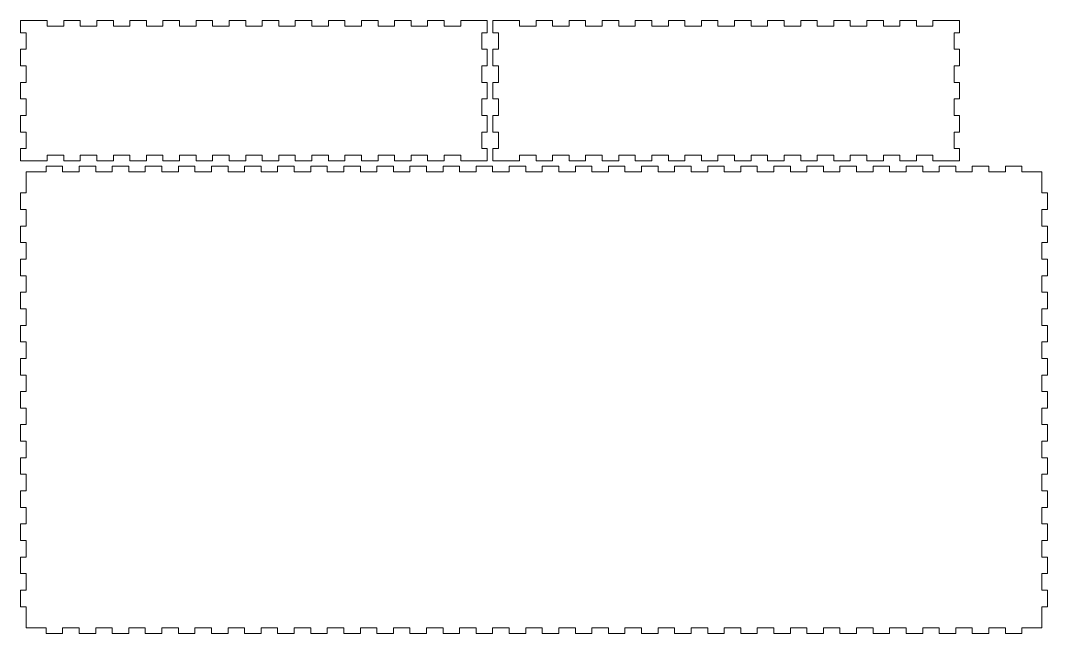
# Model space of a CAD drawing. Extents: x 0 to 44.1, y 0 to 16.2.
# Drawn here: x 22.12 to 44.12, y 0 to 13.12 of the extents above; entities that cross this region are included whole.
import ezdxf

# ---------------------------------------------------------------- set-up
doc = ezdxf.new("R2010")
doc.units = 0
doc.layers.get('0').update_dxf_attribs({"lineweight": 0})

msp = doc.modelspace()

# ---------------------------------------------------------------- linework, layer by layer
for p, q in [((22.236, 13.118), (22.118, 13.118)), ((22.118, 13.118), (22.118, 13)), ((22.118, 13), (22.118, 12.858)), ((22.689, 13.118), (22.236, 13.118)), ((22.689, 13), (22.689, 13.118)), ((23.043, 13), (22.689, 13)), ((23.398, 13.118), (23.043, 13.118)), ((23.043, 13.118), (23.043, 13)), ((23.398, 13), (23.398, 13.118)), ((23.752, 13), (23.398, 13)), ((24.106, 13.118), (23.752, 13.118)), ((23.752, 13.118), (23.752, 13)), ((24.106, 13), (24.106, 13.118)), ((24.461, 13), (24.106, 13)), ((24.815, 13.118), (24.461, 13.118)), ((24.461, 13.118), (24.461, 13)), ((24.815, 13), (24.815, 13.118)), ((25.169, 13), (24.815, 13)), ((25.524, 13.118), (25.169, 13.118)), ((25.169, 13.118), (25.169, 13)), ((25.524, 13), (25.524, 13.118)), ((25.878, 13), (25.524, 13)), ((26.232, 13.118), (25.878, 13.118)), ((25.878, 13.118), (25.878, 13)), ((26.232, 13), (26.232, 13.118)), ((26.587, 13), (26.232, 13)), ((26.941, 13.118), (26.587, 13.118)), ((26.587, 13.118), (26.587, 13)), ((26.941, 13), (26.941, 13.118)), ((27.295, 13), (26.941, 13)), ((27.65, 13.118), (27.295, 13.118)), ((27.295, 13.118), (27.295, 13)), ((27.65, 13), (27.65, 13.118)), ((28.004, 13), (27.65, 13)), ((28.358, 13.118), (28.004, 13.118)), ((28.004, 13.118), (28.004, 13)), ((28.358, 13), (28.358, 13.118)), ((28.713, 13), (28.358, 13)), ((29.067, 13.118), (28.713, 13.118)), ((28.713, 13.118), (28.713, 13)), ((29.067, 13), (29.067, 13.118)), ((29.421, 13), (29.067, 13)), ((29.776, 13.118), (29.421, 13.118)), ((29.421, 13.118), (29.421, 13)), ((29.776, 13), (29.776, 13.118)), ((30.13, 13), (29.776, 13)), ((30.484, 13.118), (30.13, 13.118)), ((30.13, 13.118), (30.13, 13)), ((30.484, 13), (30.484, 13.118)), ((30.839, 13), (30.484, 13)), ((31.193, 13.118), (30.839, 13.118)), ((30.839, 13.118), (30.839, 13)), ((31.193, 13), (31.193, 13.118)), ((31.547, 13), (31.193, 13)), ((32, 13.118), (31.547, 13.118)), ((31.547, 13.118), (31.547, 13)), ((32.118, 13.118), (32, 13.118)), ((32.118, 13), (32.118, 13.118)), ((32.118, 12.858), (32.118, 13)), ((32.354, 13.118), (32.236, 13.118)), ((32.236, 13.118), (32.236, 13)), ((32.236, 13), (32.236, 12.858)), ((32.807, 13.118), (32.354, 13.118)), ((32.807, 13), (32.807, 13.118)), ((33.161, 13), (32.807, 13)), ((33.516, 13.118), (33.161, 13.118)), ((33.161, 13.118), (33.161, 13)), ((33.516, 13), (33.516, 13.118)), ((33.87, 13), (33.516, 13)), ((34.224, 13.118), (33.87, 13.118)), ((33.87, 13.118), (33.87, 13)), ((34.224, 13), (34.224, 13.118)), ((34.579, 13), (34.224, 13)), ((34.933, 13.118), (34.579, 13.118)), ((34.579, 13.118), (34.579, 13)), ((34.933, 13), (34.933, 13.118)), ((35.287, 13), (34.933, 13)), ((35.642, 13.118), (35.287, 13.118)), ((35.287, 13.118), (35.287, 13)), ((35.642, 13), (35.642, 13.118)), ((35.996, 13), (35.642, 13)), ((36.35, 13.118), (35.996, 13.118)), ((35.996, 13.118), (35.996, 13)), ((36.35, 13), (36.35, 13.118)), ((36.705, 13), (36.35, 13)), ((37.059, 13.118), (36.705, 13.118)), ((36.705, 13.118), (36.705, 13)), ((37.059, 13), (37.059, 13.118)), ((37.413, 13), (37.059, 13)), ((37.768, 13.118), (37.413, 13.118)), ((37.413, 13.118), (37.413, 13)), ((37.768, 13), (37.768, 13.118)), ((38.122, 13), (37.768, 13)), ((38.476, 13.118), (38.122, 13.118)), ((38.122, 13.118), (38.122, 13)), ((38.476, 13), (38.476, 13.118)), ((38.831, 13), (38.476, 13)), ((39.185, 13.118), (38.831, 13.118)), ((38.831, 13.118), (38.831, 13)), ((39.185, 13), (39.185, 13.118)), ((39.539, 13), (39.185, 13)), ((39.894, 13.118), (39.539, 13.118)), ((39.539, 13.118), (39.539, 13)), ((39.894, 13), (39.894, 13.118)), ((40.248, 13), (39.894, 13)), ((40.602, 13.118), (40.248, 13.118)), ((40.248, 13.118), (40.248, 13)), ((40.602, 13), (40.602, 13.118)), ((40.957, 13), (40.602, 13)), ((41.311, 13.118), (40.957, 13.118)), ((40.957, 13.118), (40.957, 13)), ((41.311, 13), (41.311, 13.118)), ((41.665, 13), (41.311, 13)), ((42.118, 13.118), (41.665, 13.118)), ((41.665, 13.118), (41.665, 13)), ((42.236, 13.118), (42.118, 13.118)), ((42.236, 13), (42.236, 13.118)), ((42.236, 12.858), (42.236, 13)), ((22.118, 12.858), (22.236, 12.858)), ((22.236, 12.858), (22.236, 12.504)), ((32, 12.504), (32, 12.858)), ((32, 12.858), (32.118, 12.858)), ((32.236, 12.858), (32.354, 12.858)), ((32.354, 12.858), (32.354, 12.504)), ((42.118, 12.504), (42.118, 12.858)), ((42.118, 12.858), (42.236, 12.858)), ((22.236, 12.504), (22.118, 12.504)), ((22.118, 12.504), (22.118, 12.15)), ((32.118, 12.504), (32, 12.504)), ((32.118, 12.15), (32.118, 12.504)), ((32.354, 12.504), (32.236, 12.504)), ((32.236, 12.504), (32.236, 12.15)), ((42.236, 12.504), (42.118, 12.504)), ((42.236, 12.15), (42.236, 12.504)), ((22.118, 12.15), (22.236, 12.15)), ((22.236, 12.15), (22.236, 11.795)), ((32, 11.795), (32, 12.15)), ((32, 12.15), (32.118, 12.15)), ((32.236, 12.15), (32.354, 12.15)), ((32.354, 12.15), (32.354, 11.795)), ((42.118, 11.795), (42.118, 12.15)), ((42.118, 12.15), (42.236, 12.15)), ((22.236, 11.795), (22.118, 11.795)), ((22.118, 11.795), (22.118, 11.441)), ((32.118, 11.795), (32, 11.795)), ((32.118, 11.441), (32.118, 11.795)), ((32.354, 11.795), (32.236, 11.795)), ((32.236, 11.795), (32.236, 11.441)), ((42.236, 11.795), (42.118, 11.795)), ((42.236, 11.441), (42.236, 11.795)), ((22.118, 11.441), (22.236, 11.441)), ((22.236, 11.441), (22.236, 11.087)), ((32, 11.087), (32, 11.441)), ((32, 11.441), (32.118, 11.441)), ((32.236, 11.441), (32.354, 11.441)), ((32.354, 11.441), (32.354, 11.087)), ((42.118, 11.087), (42.118, 11.441)), ((42.118, 11.441), (42.236, 11.441)), ((22.236, 11.087), (22.118, 11.087)), ((22.118, 11.087), (22.118, 10.732)), ((32.118, 11.087), (32, 11.087)), ((32.118, 10.732), (32.118, 11.087)), ((32.354, 11.087), (32.236, 11.087)), ((32.236, 11.087), (32.236, 10.732)), ((42.236, 11.087), (42.118, 11.087)), ((42.236, 10.732), (42.236, 11.087)), ((22.118, 10.732), (22.236, 10.732)), ((22.236, 10.732), (22.236, 10.378)), ((32, 10.378), (32, 10.732)), ((32, 10.732), (32.118, 10.732)), ((32.236, 10.732), (32.354, 10.732)), ((32.354, 10.732), (32.354, 10.378)), ((42.118, 10.378), (42.118, 10.732)), ((42.118, 10.732), (42.236, 10.732)), ((22.236, 10.378), (22.118, 10.378)), ((22.118, 10.378), (22.118, 10.236)), ((32.118, 10.378), (32, 10.378)), ((32.118, 10.236), (32.118, 10.378)), ((32.354, 10.378), (32.236, 10.378)), ((32.236, 10.378), (32.236, 10.236)), ((42.236, 10.378), (42.118, 10.378)), ((42.236, 10.236), (42.236, 10.378)), ((22.118, 10.236), (22.118, 10.118)), ((22.689, 10.118), (22.689, 10.236)), ((22.689, 10.236), (23.043, 10.236)), ((23.043, 10.236), (23.043, 10.118)), ((23.398, 10.118), (23.398, 10.236)), ((23.398, 10.236), (23.752, 10.236)), ((23.752, 10.236), (23.752, 10.118)), ((24.106, 10.118), (24.106, 10.236)), ((24.106, 10.236), (24.461, 10.236)), ((24.461, 10.236), (24.461, 10.118)), ((24.815, 10.118), (24.815, 10.236)), ((24.815, 10.236), (25.169, 10.236)), ((25.169, 10.236), (25.169, 10.118)), ((25.524, 10.118), (25.524, 10.236)), ((25.524, 10.236), (25.878, 10.236)), ((25.878, 10.236), (25.878, 10.118)), ((26.232, 10.118), (26.232, 10.236)), ((26.232, 10.236), (26.587, 10.236)), ((26.587, 10.236), (26.587, 10.118)), ((26.941, 10.118), (26.941, 10.236)), ((26.941, 10.236), (27.295, 10.236)), ((27.295, 10.236), (27.295, 10.118)), ((27.65, 10.118), (27.65, 10.236)), ((27.65, 10.236), (28.004, 10.236)), ((28.004, 10.236), (28.004, 10.118)), ((28.358, 10.118), (28.358, 10.236)), ((28.358, 10.236), (28.713, 10.236)), ((28.713, 10.236), (28.713, 10.118)), ((29.067, 10.118), (29.067, 10.236)), ((29.067, 10.236), (29.421, 10.236)), ((29.421, 10.236), (29.421, 10.118)), ((29.776, 10.118), (29.776, 10.236)), ((29.776, 10.236), (30.13, 10.236)), ((30.13, 10.236), (30.13, 10.118)), ((30.484, 10.118), (30.484, 10.236)), ((30.484, 10.236), (30.839, 10.236)), ((30.839, 10.236), (30.839, 10.118)), ((31.193, 10.118), (31.193, 10.236)), ((31.193, 10.236), (31.547, 10.236)), ((31.547, 10.236), (31.547, 10.118)), ((32.118, 10.118), (32.118, 10.236)), ((32.236, 10.236), (32.236, 10.118)), ((32.807, 10.118), (32.807, 10.236)), ((32.807, 10.236), (33.161, 10.236)), ((33.161, 10.236), (33.161, 10.118)), ((33.516, 10.118), (33.516, 10.236)), ((33.516, 10.236), (33.87, 10.236)), ((33.87, 10.236), (33.87, 10.118)), ((34.224, 10.118), (34.224, 10.236)), ((34.224, 10.236), (34.579, 10.236)), ((34.579, 10.236), (34.579, 10.118)), ((34.933, 10.118), (34.933, 10.236)), ((34.933, 10.236), (35.287, 10.236)), ((35.287, 10.236), (35.287, 10.118)), ((35.642, 10.118), (35.642, 10.236)), ((35.642, 10.236), (35.996, 10.236)), ((35.996, 10.236), (35.996, 10.118)), ((36.35, 10.118), (36.35, 10.236)), ((36.35, 10.236), (36.705, 10.236)), ((36.705, 10.236), (36.705, 10.118)), ((37.059, 10.118), (37.059, 10.236)), ((37.059, 10.236), (37.413, 10.236)), ((37.413, 10.236), (37.413, 10.118)), ((37.768, 10.118), (37.768, 10.236)), ((37.768, 10.236), (38.122, 10.236)), ((38.122, 10.236), (38.122, 10.118)), ((38.476, 10.118), (38.476, 10.236)), ((38.476, 10.236), (38.831, 10.236)), ((38.831, 10.236), (38.831, 10.118)), ((39.185, 10.118), (39.185, 10.236)), ((39.185, 10.236), (39.539, 10.236)), ((39.539, 10.236), (39.539, 10.118)), ((39.894, 10.118), (39.894, 10.236)), ((39.894, 10.236), (40.248, 10.236)), ((40.248, 10.236), (40.248, 10.118)), ((40.602, 10.118), (40.602, 10.236)), ((40.602, 10.236), (40.957, 10.236)), ((40.957, 10.236), (40.957, 10.118)), ((41.311, 10.118), (41.311, 10.236)), ((41.311, 10.236), (41.665, 10.236)), ((41.665, 10.236), (41.665, 10.118)), ((42.236, 10.118), (42.236, 10.236)), ((22.118, 10.118), (22.236, 10.118)), ((22.236, 10.118), (22.689, 10.118)), ((23.02, 10), (22.665, 10)), ((22.665, 10), (22.665, 9.882)), ((23.02, 9.882), (23.02, 10)), ((23.043, 10.118), (23.398, 10.118)), ((23.728, 10), (23.374, 10)), ((23.374, 10), (23.374, 9.882)), ((23.728, 9.882), (23.728, 10)), ((23.752, 10.118), (24.106, 10.118)), ((24.437, 10), (24.083, 10)), ((24.083, 10), (24.083, 9.882)), ((24.437, 9.882), (24.437, 10)), ((24.461, 10.118), (24.815, 10.118)), ((25.146, 10), (24.791, 10)), ((24.791, 10), (24.791, 9.882)), ((25.146, 9.882), (25.146, 10)), ((25.169, 10.118), (25.524, 10.118)), ((25.854, 10), (25.5, 10)), ((25.5, 10), (25.5, 9.882)), ((25.854, 9.882), (25.854, 10)), ((25.878, 10.118), (26.232, 10.118)), ((26.563, 10), (26.209, 10)), ((26.209, 10), (26.209, 9.882)), ((26.563, 9.882), (26.563, 10)), ((26.587, 10.118), (26.941, 10.118)), ((27.272, 10), (26.917, 10)), ((26.917, 10), (26.917, 9.882)), ((27.272, 9.882), (27.272, 10)), ((27.295, 10.118), (27.65, 10.118)), ((27.98, 10), (27.626, 10)), ((27.626, 10), (27.626, 9.882)), ((27.98, 9.882), (27.98, 10)), ((28.004, 10.118), (28.358, 10.118)), ((28.689, 10), (28.335, 10)), ((28.335, 10), (28.335, 9.882)), ((28.689, 9.882), (28.689, 10)), ((28.713, 10.118), (29.067, 10.118)), ((29.398, 10), (29.043, 10)), ((29.043, 10), (29.043, 9.882)), ((29.398, 9.882), (29.398, 10)), ((29.421, 10.118), (29.776, 10.118)), ((30.106, 10), (29.752, 10)), ((29.752, 10), (29.752, 9.882)), ((30.106, 9.882), (30.106, 10)), ((30.13, 10.118), (30.484, 10.118)), ((30.815, 10), (30.461, 10)), ((30.461, 10), (30.461, 9.882)), ((30.815, 9.882), (30.815, 10)), ((30.839, 10.118), (31.193, 10.118)), ((31.524, 10), (31.169, 10)), ((31.169, 10), (31.169, 9.882)), ((31.524, 9.882), (31.524, 10)), ((31.547, 10.118), (32, 10.118)), ((32.232, 10), (31.878, 10)), ((31.878, 10), (31.878, 9.882)), ((32, 10.118), (32.118, 10.118)), ((32.232, 9.882), (32.232, 10)), ((32.236, 10.118), (32.354, 10.118)), ((32.354, 10.118), (32.807, 10.118)), ((32.941, 10), (32.587, 10)), ((32.587, 10), (32.587, 9.882)), ((32.941, 9.882), (32.941, 10)), ((33.161, 10.118), (33.516, 10.118)), ((33.65, 10), (33.295, 10)), ((33.295, 10), (33.295, 9.882)), ((33.65, 9.882), (33.65, 10)), ((33.87, 10.118), (34.224, 10.118)), ((34.358, 10), (34.004, 10)), ((34.004, 10), (34.004, 9.882)), ((34.358, 9.882), (34.358, 10)), ((34.579, 10.118), (34.933, 10.118)), ((35.067, 10), (34.713, 10)), ((34.713, 10), (34.713, 9.882)), ((35.067, 9.882), (35.067, 10)), ((35.287, 10.118), (35.642, 10.118)), ((35.776, 10), (35.421, 10)), ((35.421, 10), (35.421, 9.882)), ((35.776, 9.882), (35.776, 10)), ((35.996, 10.118), (36.35, 10.118)), ((36.484, 10), (36.13, 10)), ((36.13, 10), (36.13, 9.882)), ((36.484, 9.882), (36.484, 10)), ((36.705, 10.118), (37.059, 10.118)), ((37.193, 10), (36.839, 10)), ((36.839, 10), (36.839, 9.882)), ((37.193, 9.882), (37.193, 10)), ((37.413, 10.118), (37.768, 10.118)), ((37.902, 10), (37.547, 10)), ((37.547, 10), (37.547, 9.882)), ((37.902, 9.882), (37.902, 10)), ((38.122, 10.118), (38.476, 10.118)), ((38.61, 10), (38.256, 10)), ((38.256, 10), (38.256, 9.882)), ((38.61, 9.882), (38.61, 10)), ((38.831, 10.118), (39.185, 10.118)), ((39.319, 10), (38.965, 10)), ((38.965, 10), (38.965, 9.882)), ((39.319, 9.882), (39.319, 10)), ((39.539, 10.118), (39.894, 10.118)), ((40.028, 10), (39.673, 10)), ((39.673, 10), (39.673, 9.882)), ((40.028, 9.882), (40.028, 10)), ((40.248, 10.118), (40.602, 10.118)), ((40.736, 10), (40.382, 10)), ((40.382, 10), (40.382, 9.882)), ((40.736, 9.882), (40.736, 10)), ((40.957, 10.118), (41.311, 10.118)), ((41.445, 10), (41.091, 10)), ((41.091, 10), (41.091, 9.882)), ((41.445, 9.882), (41.445, 10)), ((41.665, 10.118), (42.118, 10.118)), ((42.154, 10), (41.799, 10)), ((41.799, 10), (41.799, 9.882)), ((42.118, 10.118), (42.236, 10.118)), ((42.154, 9.882), (42.154, 10)), ((42.862, 10), (42.508, 10)), ((42.508, 10), (42.508, 9.882)), ((42.862, 9.882), (42.862, 10)), ((43.571, 10), (43.217, 10)), ((43.217, 10), (43.217, 9.882)), ((43.571, 9.882), (43.571, 10)), ((22.665, 9.882), (22.236, 9.882)), ((22.236, 9.882), (22.236, 9.429)), ((23.374, 9.882), (23.02, 9.882)), ((24.083, 9.882), (23.728, 9.882)), ((24.791, 9.882), (24.437, 9.882)), ((25.5, 9.882), (25.146, 9.882)), ((26.209, 9.882), (25.854, 9.882)), ((26.917, 9.882), (26.563, 9.882)), ((27.626, 9.882), (27.272, 9.882)), ((28.335, 9.882), (27.98, 9.882)), ((29.043, 9.882), (28.689, 9.882)), ((29.752, 9.882), (29.398, 9.882)), ((30.461, 9.882), (30.106, 9.882)), ((31.169, 9.882), (30.815, 9.882)), ((31.878, 9.882), (31.524, 9.882)), ((32.587, 9.882), (32.232, 9.882)), ((33.295, 9.882), (32.941, 9.882)), ((34.004, 9.882), (33.65, 9.882)), ((34.713, 9.882), (34.358, 9.882)), ((35.421, 9.882), (35.067, 9.882)), ((36.13, 9.882), (35.776, 9.882)), ((36.839, 9.882), (36.484, 9.882)), ((37.547, 9.882), (37.193, 9.882)), ((38.256, 9.882), (37.902, 9.882)), ((38.965, 9.882), (38.61, 9.882)), ((39.673, 9.882), (39.319, 9.882)), ((40.382, 9.882), (40.028, 9.882)), ((41.091, 9.882), (40.736, 9.882)), ((41.799, 9.882), (41.445, 9.882)), ((42.508, 9.882), (42.154, 9.882)), ((43.217, 9.882), (42.862, 9.882)), ((44, 9.882), (43.571, 9.882)), ((44, 9.429), (44, 9.882)), ((22.236, 9.429), (22.118, 9.429)), ((22.118, 9.429), (22.118, 9.075)), ((44.118, 9.429), (44, 9.429)), ((44.118, 9.075), (44.118, 9.429)), ((22.118, 9.075), (22.236, 9.075)), ((22.236, 9.075), (22.236, 8.72)), ((44, 8.72), (44, 9.075)), ((44, 9.075), (44.118, 9.075)), ((22.236, 8.72), (22.118, 8.72)), ((22.118, 8.72), (22.118, 8.366)), ((44.118, 8.72), (44, 8.72)), ((44.118, 8.366), (44.118, 8.72)), ((22.118, 8.366), (22.236, 8.366)), ((22.236, 8.366), (22.236, 8.012)), ((44, 8.012), (44, 8.366)), ((44, 8.366), (44.118, 8.366)), ((22.236, 8.012), (22.118, 8.012)), ((22.118, 8.012), (22.118, 7.657)), ((44.118, 8.012), (44, 8.012)), ((44.118, 7.657), (44.118, 8.012)), ((22.118, 7.657), (22.236, 7.657)), ((22.236, 7.657), (22.236, 7.303)), ((44, 7.303), (44, 7.657)), ((44, 7.657), (44.118, 7.657)), ((22.236, 7.303), (22.118, 7.303)), ((22.118, 7.303), (22.118, 6.949)), ((44.118, 7.303), (44, 7.303)), ((44.118, 6.949), (44.118, 7.303)), ((22.118, 6.949), (22.236, 6.949)), ((22.236, 6.949), (22.236, 6.594)), ((44, 6.594), (44, 6.949)), ((44, 6.949), (44.118, 6.949)), ((22.236, 6.594), (22.118, 6.594)), ((22.118, 6.594), (22.118, 6.24)), ((44.118, 6.594), (44, 6.594)), ((44.118, 6.24), (44.118, 6.594)), ((22.118, 6.24), (22.236, 6.24)), ((22.236, 6.24), (22.236, 5.886)), ((44, 5.886), (44, 6.24)), ((44, 6.24), (44.118, 6.24)), ((22.236, 5.886), (22.118, 5.886)), ((22.118, 5.886), (22.118, 5.531)), ((44.118, 5.886), (44, 5.886)), ((44.118, 5.531), (44.118, 5.886)), ((22.118, 5.531), (22.236, 5.531)), ((22.236, 5.531), (22.236, 5.177)), ((44, 5.177), (44, 5.531)), ((44, 5.531), (44.118, 5.531)), ((22.236, 5.177), (22.118, 5.177)), ((22.118, 5.177), (22.118, 4.823)), ((44.118, 5.177), (44, 5.177)), ((44.118, 4.823), (44.118, 5.177)), ((22.118, 4.823), (22.236, 4.823)), ((22.236, 4.823), (22.236, 4.469)), ((44, 4.469), (44, 4.823)), ((44, 4.823), (44.118, 4.823)), ((22.236, 4.469), (22.118, 4.469)), ((22.118, 4.469), (22.118, 4.114)), ((44.118, 4.469), (44, 4.469)), ((44.118, 4.114), (44.118, 4.469)), ((22.118, 4.114), (22.236, 4.114)), ((22.236, 4.114), (22.236, 3.76)), ((44, 3.76), (44, 4.114)), ((44, 4.114), (44.118, 4.114)), ((22.236, 3.76), (22.118, 3.76)), ((22.118, 3.76), (22.118, 3.406)), ((44.118, 3.76), (44, 3.76)), ((44.118, 3.406), (44.118, 3.76)), ((22.118, 3.406), (22.236, 3.406)), ((22.236, 3.406), (22.236, 3.051)), ((44, 3.051), (44, 3.406)), ((44, 3.406), (44.118, 3.406)), ((22.236, 3.051), (22.118, 3.051)), ((22.118, 3.051), (22.118, 2.697)), ((44.118, 3.051), (44, 3.051)), ((44.118, 2.697), (44.118, 3.051)), ((22.118, 2.697), (22.236, 2.697)), ((22.236, 2.697), (22.236, 2.343)), ((44, 2.343), (44, 2.697)), ((44, 2.697), (44.118, 2.697)), ((22.236, 2.343), (22.118, 2.343)), ((22.118, 2.343), (22.118, 1.988)), ((44.118, 2.343), (44, 2.343)), ((44.118, 1.988), (44.118, 2.343)), ((22.118, 1.988), (22.236, 1.988)), ((22.236, 1.988), (22.236, 1.634)), ((44, 1.634), (44, 1.988)), ((44, 1.988), (44.118, 1.988)), ((22.236, 1.634), (22.118, 1.634)), ((22.118, 1.634), (22.118, 1.28)), ((44.118, 1.634), (44, 1.634)), ((44.118, 1.28), (44.118, 1.634)), ((22.118, 1.28), (22.236, 1.28)), ((22.236, 1.28), (22.236, 0.925)), ((44, 0.925), (44, 1.28)), ((44, 1.28), (44.118, 1.28)), ((22.236, 0.925), (22.118, 0.925)), ((22.118, 0.925), (22.118, 0.571)), ((44.118, 0.925), (44, 0.925)), ((44.118, 0.571), (44.118, 0.925)), ((22.118, 0.571), (22.236, 0.571)), ((22.236, 0.571), (22.236, 0.118)), ((44, 0.118), (44, 0.571)), ((44, 0.571), (44.118, 0.571)), ((22.236, 0.118), (22.665, 0.118)), ((22.665, 0.118), (22.665, 0)), ((22.665, 0), (23.02, 0)), ((23.02, 0), (23.02, 0.118)), ((23.02, 0.118), (23.374, 0.118)), ((23.374, 0.118), (23.374, 0)), ((23.374, 0), (23.728, 0)), ((23.728, 0), (23.728, 0.118)), ((23.728, 0.118), (24.083, 0.118)), ((24.083, 0.118), (24.083, 0)), ((24.083, 0), (24.437, 0)), ((24.437, 0), (24.437, 0.118)), ((24.437, 0.118), (24.791, 0.118)), ((24.791, 0.118), (24.791, 0)), ((24.791, 0), (25.146, 0)), ((25.146, 0), (25.146, 0.118)), ((25.146, 0.118), (25.5, 0.118)), ((25.5, 0.118), (25.5, 0)), ((25.5, 0), (25.854, 0)), ((25.854, 0), (25.854, 0.118)), ((25.854, 0.118), (26.209, 0.118)), ((26.209, 0.118), (26.209, 0)), ((26.209, 0), (26.563, 0)), ((26.563, 0), (26.563, 0.118)), ((26.563, 0.118), (26.917, 0.118)), ((26.917, 0.118), (26.917, 0)), ((26.917, 0), (27.272, 0)), ((27.272, 0), (27.272, 0.118)), ((27.272, 0.118), (27.626, 0.118)), ((27.626, 0.118), (27.626, 0)), ((27.626, 0), (27.98, 0)), ((27.98, 0), (27.98, 0.118)), ((27.98, 0.118), (28.335, 0.118)), ((28.335, 0.118), (28.335, 0)), ((28.335, 0), (28.689, 0)), ((28.689, 0), (28.689, 0.118)), ((28.689, 0.118), (29.043, 0.118)), ((29.043, 0.118), (29.043, 0)), ((29.043, 0), (29.398, 0)), ((29.398, 0), (29.398, 0.118)), ((29.398, 0.118), (29.752, 0.118)), ((29.752, 0.118), (29.752, 0)), ((29.752, 0), (30.106, 0)), ((30.106, 0), (30.106, 0.118)), ((30.106, 0.118), (30.461, 0.118)), ((30.461, 0.118), (30.461, 0)), ((30.461, 0), (30.815, 0)), ((30.815, 0), (30.815, 0.118)), ((30.815, 0.118), (31.169, 0.118)), ((31.169, 0.118), (31.169, 0)), ((31.169, 0), (31.524, 0)), ((31.524, 0), (31.524, 0.118)), ((31.524, 0.118), (31.878, 0.118)), ((31.878, 0.118), (31.878, 0)), ((31.878, 0), (32.232, 0)), ((32.232, 0), (32.232, 0.118)), ((32.232, 0.118), (32.587, 0.118)), ((32.587, 0.118), (32.587, 0)), ((32.587, 0), (32.941, 0)), ((32.941, 0), (32.941, 0.118)), ((32.941, 0.118), (33.295, 0.118)), ((33.295, 0.118), (33.295, 0)), ((33.295, 0), (33.65, 0)), ((33.65, 0), (33.65, 0.118)), ((33.65, 0.118), (34.004, 0.118)), ((34.004, 0.118), (34.004, 0)), ((34.004, 0), (34.358, 0)), ((34.358, 0), (34.358, 0.118)), ((34.358, 0.118), (34.713, 0.118)), ((34.713, 0.118), (34.713, 0)), ((34.713, 0), (35.067, 0)), ((35.067, 0), (35.067, 0.118)), ((35.067, 0.118), (35.421, 0.118)), ((35.421, 0.118), (35.421, 0)), ((35.421, 0), (35.776, 0)), ((35.776, 0), (35.776, 0.118)), ((35.776, 0.118), (36.13, 0.118)), ((36.13, 0.118), (36.13, 0)), ((36.13, 0), (36.484, 0)), ((36.484, 0), (36.484, 0.118)), ((36.484, 0.118), (36.839, 0.118)), ((36.839, 0.118), (36.839, 0)), ((36.839, 0), (37.193, 0)), ((37.193, 0), (37.193, 0.118)), ((37.193, 0.118), (37.547, 0.118)), ((37.547, 0.118), (37.547, 0)), ((37.547, 0), (37.902, 0)), ((37.902, 0), (37.902, 0.118)), ((37.902, 0.118), (38.256, 0.118)), ((38.256, 0.118), (38.256, 0)), ((38.256, 0), (38.61, 0)), ((38.61, 0), (38.61, 0.118)), ((38.61, 0.118), (38.965, 0.118)), ((38.965, 0.118), (38.965, 0)), ((38.965, 0), (39.319, 0)), ((39.319, 0), (39.319, 0.118)), ((39.319, 0.118), (39.673, 0.118)), ((39.673, 0.118), (39.673, 0)), ((39.673, 0), (40.028, 0)), ((40.028, 0), (40.028, 0.118)), ((40.028, 0.118), (40.382, 0.118)), ((40.382, 0.118), (40.382, 0)), ((40.382, 0), (40.736, 0)), ((40.736, 0), (40.736, 0.118)), ((40.736, 0.118), (41.091, 0.118)), ((41.091, 0.118), (41.091, 0)), ((41.091, 0), (41.445, 0)), ((41.445, 0), (41.445, 0.118)), ((41.445, 0.118), (41.799, 0.118)), ((41.799, 0.118), (41.799, 0)), ((41.799, 0), (42.154, 0)), ((42.154, 0), (42.154, 0.118)), ((42.154, 0.118), (42.508, 0.118)), ((42.508, 0.118), (42.508, 0)), ((42.508, 0), (42.862, 0)), ((42.862, 0), (42.862, 0.118)), ((42.862, 0.118), (43.217, 0.118)), ((43.217, 0.118), (43.217, 0)), ((43.217, 0), (43.571, 0)), ((43.571, 0), (43.571, 0.118)), ((43.571, 0.118), (44, 0.118))]:
    msp.add_line(p, q)

doc.saveas('drawing.dxf')
